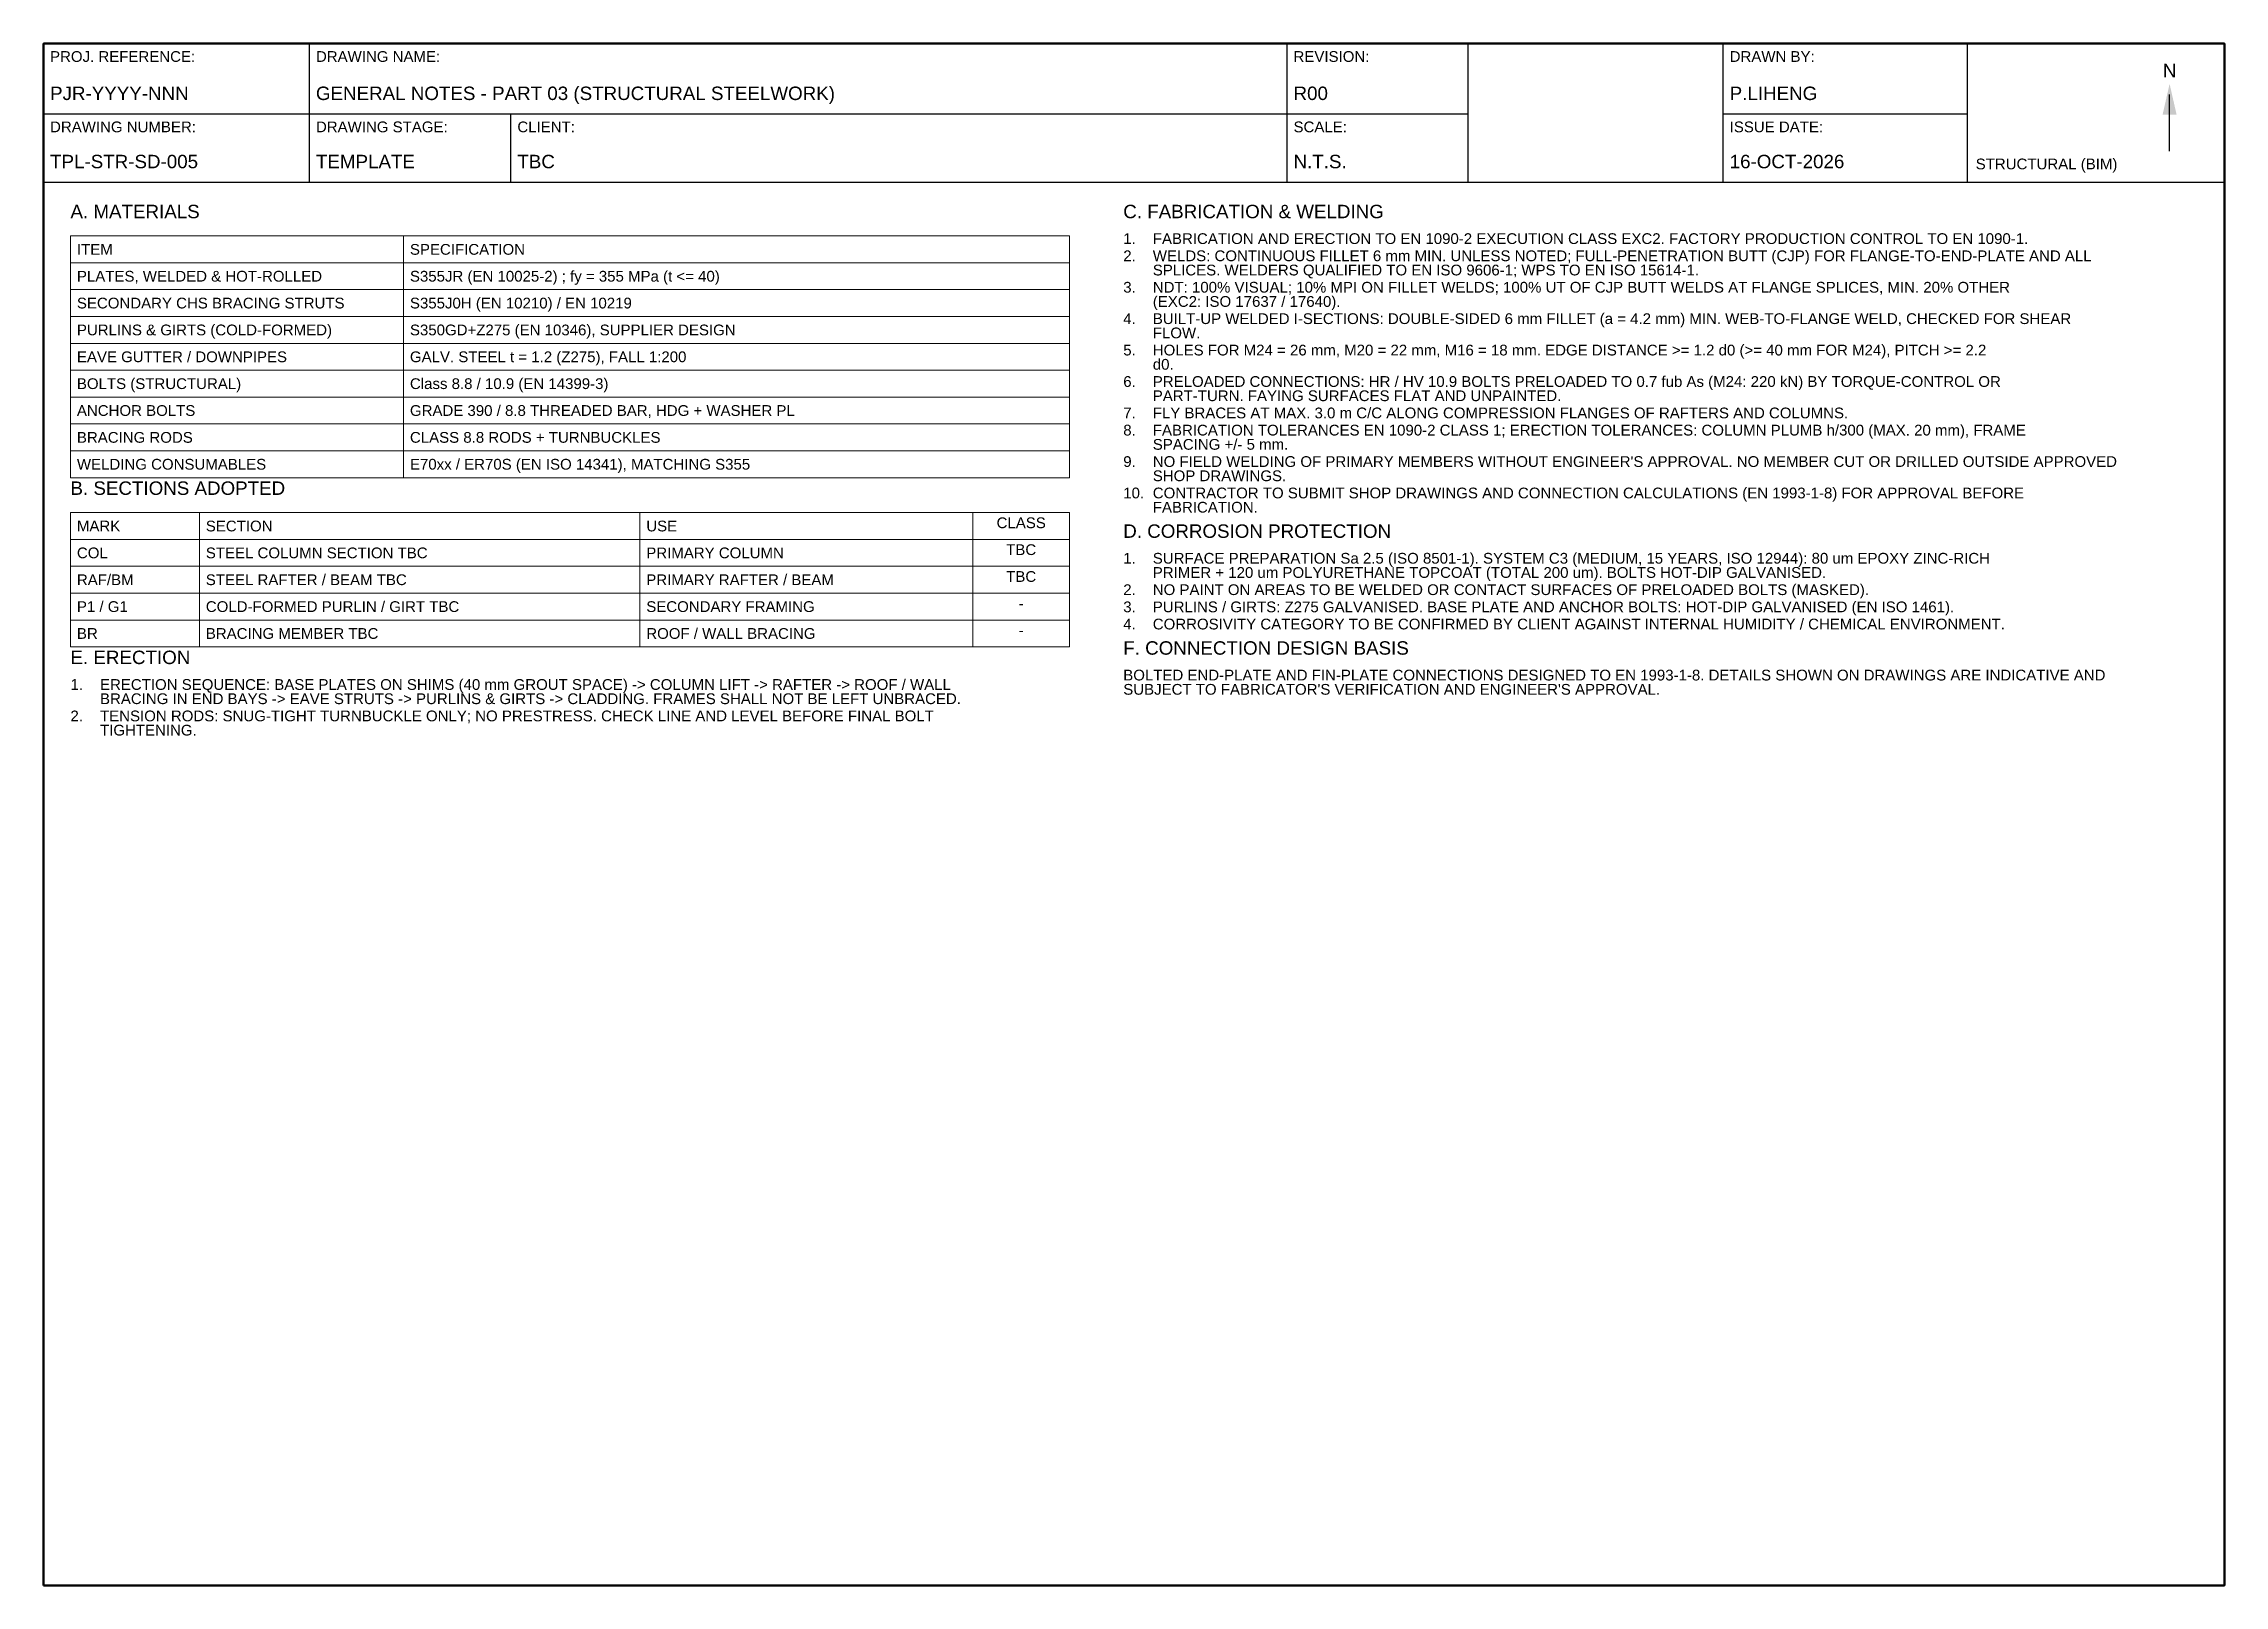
# Model space of a CAD drawing. Header units: millimetres. Extents: x 7 to 413, y 5 to 292.
import ezdxf
from ezdxf.enums import TextEntityAlignment as Align

# ---------------------------------------------------------------- set-up
doc = ezdxf.new("R2010")
doc.units = ezdxf.units.MM
for name, color, linetype, lineweight in [('S-ANNO-TABLE', 7, 'Continuous', 18), ('S-ANNO-TEXT', 7, 'Continuous', 18), ('S-TBLK-BORDER', 7, 'Continuous', 50), ('S-TBLK-LINE', 7, 'Continuous', 25), ('S-TBLK-TEXT', 7, 'Continuous', 18)]:
    doc.layers.add(name, color=color, linetype=linetype, lineweight=lineweight)
doc.styles.add('TEXT_2.0', font='arial.ttf')
doc.styles.add('TEXT_2.5', font='arial.ttf')

# ---------------------------------------------------------------- blocks, each defined once
blk = doc.blocks.new('STR_TITLEBLOCK_A3')
at = {"layer": 'S-TBLK-BORDER'}
blk.add_lwpolyline([(7, 5), (413, 5), (413, 292), (7, 292)], close=True, dxfattribs=at)
at = {"layer": 'S-TBLK-LINE'}
for p, q in [((56.5, 266.2), (56.5, 292)), ((238.5, 266.2), (238.5, 292)), ((272.2, 266.2), (272.2, 292)), ((319.7, 266.2), (319.7, 292)), ((365.2, 266.2), (365.2, 292)), ((402.8, 272), (402.8, 282.5)), ((7, 278.9), (272.2, 278.9)), ((94, 266.2), (94, 278.9)), ((319.7, 278.9), (365.2, 278.9)), ((7, 266.2), (413, 266.2))]:
    blk.add_line(p, q, dxfattribs=at)
blk.add_solid([(401.5, 278.8), (404.1, 278.8), (402.8, 284.5)], dxfattribs=at)
at = {"layer": 'S-TBLK-TEXT', "color": 8, "style": 'TEXT_2.0'}
for s, p in [('PROJ. REFERENCE:', (8.2, 288.6)), ('DRAWING NAME:', (57.7, 288.6)), ('REVISION:', (239.7, 288.6)), ('DRAWN BY:', (320.9, 288.6)), ('DRAWING NUMBER:', (8.2, 275.5)), ('DRAWING STAGE:', (57.7, 275.5)), ('CLIENT:', (95.2, 275.5)), ('SCALE:', (239.7, 275.5)), ('ISSUE DATE:', (320.9, 275.5))]:
    blk.add_text(s, height=2, dxfattribs=at).set_placement(p)
at = {"layer": 'S-TBLK-TEXT', "style": 'TEXT_2.5'}
blk.add_text('N', height=2.5, dxfattribs=at).set_placement((402.8, 287), align=Align.MIDDLE_CENTER)
at = {"layer": 'S-TBLK-TEXT', "style": 'TEXT_2.0'}
blk.add_text('STRUCTURAL (BIM)', height=2, dxfattribs=at).set_placement((366.7, 268.6))
at = {"layer": 'S-TBLK-TEXT', "style": 'TEXT_2.5'}
for tag, p in [('PROJ_REFERENCE', (8.2, 281.5)), ('DRAWING_NAME', (57.7, 281.5)), ('REVISION', (239.7, 281.5)), ('DRAWN_BY', (320.9, 281.5)), ('DRAWING_NUMBER', (8.2, 268.8)), ('DRAWING_STAGE', (57.7, 268.8)), ('CLIENT', (95.2, 268.8)), ('SCALE', (239.7, 268.8)), ('ISSUE_DATE', (320.9, 268.8))]:
    blk.add_attdef(tag, p, '', height=2.5, dxfattribs=at)

msp = doc.modelspace()

# ---------------------------------------------------------------- linework, layer by layer
at = {"layer": 'S-ANNO-TABLE'}
for points in [[(12, 251.2), (74, 251.2), (74, 256.2), (12, 256.2)], [(74, 251.2), (198, 251.2), (198, 256.2), (74, 256.2)], [(12, 246.2), (74, 246.2), (74, 251.2), (12, 251.2)], [(74, 246.2), (198, 246.2), (198, 251.2), (74, 251.2)], [(12, 241.2), (74, 241.2), (74, 246.2), (12, 246.2)], [(74, 241.2), (198, 241.2), (198, 246.2), (74, 246.2)], [(12, 236.2), (74, 236.2), (74, 241.2), (12, 241.2)], [(74, 236.2), (198, 236.2), (198, 241.2), (74, 241.2)], [(12, 231.2), (74, 231.2), (74, 236.2), (12, 236.2)], [(74, 231.2), (198, 231.2), (198, 236.2), (74, 236.2)], [(12, 226.2), (74, 226.2), (74, 231.2), (12, 231.2)], [(74, 226.2), (198, 226.2), (198, 231.2), (74, 231.2)], [(12, 221.2), (74, 221.2), (74, 226.2), (12, 226.2)], [(74, 221.2), (198, 221.2), (198, 226.2), (74, 226.2)], [(12, 216.2), (74, 216.2), (74, 221.2), (12, 221.2)], [(74, 216.2), (198, 216.2), (198, 221.2), (74, 221.2)], [(12, 211.2), (74, 211.2), (74, 216.2), (12, 216.2)], [(74, 211.2), (198, 211.2), (198, 216.2), (74, 216.2)], [(12, 199.7), (36, 199.7), (36, 204.7), (12, 204.7)], [(36, 199.7), (118, 199.7), (118, 204.7), (36, 204.7)], [(118, 199.7), (180, 199.7), (180, 204.7), (118, 204.7)], [(180, 199.7), (198, 199.7), (198, 204.7), (180, 204.7)], [(12, 194.7), (36, 194.7), (36, 199.7), (12, 199.7)], [(36, 194.7), (118, 194.7), (118, 199.7), (36, 199.7)], [(118, 194.7), (180, 194.7), (180, 199.7), (118, 199.7)], [(180, 194.7), (198, 194.7), (198, 199.7), (180, 199.7)], [(12, 189.7), (36, 189.7), (36, 194.7), (12, 194.7)], [(36, 189.7), (118, 189.7), (118, 194.7), (36, 194.7)], [(118, 189.7), (180, 189.7), (180, 194.7), (118, 194.7)], [(180, 189.7), (198, 189.7), (198, 194.7), (180, 194.7)], [(12, 184.7), (36, 184.7), (36, 189.7), (12, 189.7)], [(36, 184.7), (118, 184.7), (118, 189.7), (36, 189.7)], [(118, 184.7), (180, 184.7), (180, 189.7), (118, 189.7)], [(180, 184.7), (198, 184.7), (198, 189.7), (180, 189.7)], [(12, 179.7), (36, 179.7), (36, 184.7), (12, 184.7)], [(36, 179.7), (118, 179.7), (118, 184.7), (36, 184.7)], [(118, 179.7), (180, 179.7), (180, 184.7), (118, 184.7)], [(180, 179.7), (198, 179.7), (198, 184.7), (180, 184.7)]]:
    msp.add_lwpolyline(points, close=True, dxfattribs=at)

# ---------------------------------------------------------------- block references
at = {"layer": 'S-TBLK-LINE'}
msp.add_blockref('STR_TITLEBLOCK_A3', (0, 0), dxfattribs=at).add_auto_attribs({'PROJ_REFERENCE': 'PJR-YYYY-NNN', 'DRAWING_NAME': 'GENERAL NOTES - PART 03 (STRUCTURAL STEELWORK)', 'REVISION': 'R00', 'DRAWN_BY': 'P.LIHENG', 'DRAWING_NUMBER': 'TPL-STR-SD-005', 'DRAWING_STAGE': 'TEMPLATE', 'CLIENT': 'TBC', 'SCALE': 'N.T.S.', 'ISSUE_DATE': '16-OCT-2026'})

# ---------------------------------------------------------------- texts
at = {"layer": 'S-ANNO-TEXT'}
for s, height, style, p in [('A. MATERIALS', 2.5, 'TEXT_2.5', (12, 259.5)), ('C. FABRICATION & WELDING', 2.5, 'TEXT_2.5', (208, 259.5)), ('1.', 2, 'TEXT_2.0', (208, 254.7)), ('FABRICATION AND ERECTION TO EN 1090-2 EXECUTION CLASS EXC2. FACTORY PRODUCTION CONTROL TO EN 1090-1.', 2, 'TEXT_2.0', (213.5, 254.7)), ('ITEM', 2, 'TEXT_2.0', (13.2, 252.7)), ('SPECIFICATION', 2, 'TEXT_2.0', (75.2, 252.7)), ('2.', 2, 'TEXT_2.0', (208, 251.5)), ('WELDS: CONTINUOUS FILLET 6 mm MIN. UNLESS NOTED; FULL-PENETRATION BUTT (CJP) FOR FLANGE-TO-END-PLATE AND ALL', 2, 'TEXT_2.0', (213.5, 251.5)), ('PLATES, WELDED & HOT-ROLLED', 2, 'TEXT_2.0', (13.2, 247.7)), ('S355JR (EN 10025-2) ; fy = 355 MPa (t <= 40)', 2, 'TEXT_2.0', (75.2, 247.7)), ('3.', 2, 'TEXT_2.0', (208, 245.65)), ('SPLICES. WELDERS QUALIFIED TO EN ISO 9606-1; WPS TO EN ISO 15614-1.', 2, 'TEXT_2.0', (213.5, 248.85)), ('NDT: 100% VISUAL; 10% MPI ON FILLET WELDS; 100% UT OF CJP BUTT WELDS AT FLANGE SPLICES, MIN. 20% OTHER', 2, 'TEXT_2.0', (213.5, 245.65)), ('SECONDARY CHS BRACING STRUTS', 2, 'TEXT_2.0', (13.2, 242.7)), ('S355J0H (EN 10210) / EN 10219', 2, 'TEXT_2.0', (75.2, 242.7)), ('(EXC2: ISO 17637 / 17640).', 2, 'TEXT_2.0', (213.5, 243)), ('PURLINS & GIRTS (COLD-FORMED)', 2, 'TEXT_2.0', (13.2, 237.7)), ('S350GD+Z275 (EN 10346), SUPPLIER DESIGN', 2, 'TEXT_2.0', (75.2, 237.7)), ('4.', 2, 'TEXT_2.0', (208, 239.8)), ('BUILT-UP WELDED I-SECTIONS: DOUBLE-SIDED 6 mm FILLET (a = 4.2 mm) MIN. WEB-TO-FLANGE WELD, CHECKED FOR SHEAR', 2, 'TEXT_2.0', (213.5, 239.8)), ('5.', 2, 'TEXT_2.0', (208, 233.95)), ('FLOW.', 2, 'TEXT_2.0', (213.5, 237.15)), ('HOLES FOR M24 = 26 mm, M20 = 22 mm, M16 = 18 mm. EDGE DISTANCE >= 1.2 d0 (>= 40 mm FOR M24), PITCH >= 2.2', 2, 'TEXT_2.0', (213.5, 233.95)), ('EAVE GUTTER / DOWNPIPES', 2, 'TEXT_2.0', (13.2, 232.7)), ('GALV. STEEL t = 1.2 (Z275), FALL 1:200', 2, 'TEXT_2.0', (75.2, 232.7)), ('d0.', 2, 'TEXT_2.0', (213.5, 231.3)), ('BOLTS (STRUCTURAL)', 2, 'TEXT_2.0', (13.2, 227.7)), ('Class 8.8 / 10.9 (EN 14399-3)', 2, 'TEXT_2.0', (75.2, 227.7)), ('6.', 2, 'TEXT_2.0', (208, 228.1)), ('PRELOADED CONNECTIONS: HR / HV 10.9 BOLTS PRELOADED TO 0.7 fub As (M24: 220 kN) BY TORQUE-CONTROL OR', 2, 'TEXT_2.0', (213.5, 228.1)), ('PART-TURN. FAYING SURFACES FLAT AND UNPAINTED.', 2, 'TEXT_2.0', (213.5, 225.45)), ('ANCHOR BOLTS', 2, 'TEXT_2.0', (13.2, 222.7)), ('GRADE 390 / 8.8 THREADED BAR, HDG + WASHER PL', 2, 'TEXT_2.0', (75.2, 222.7)), ('7.', 2, 'TEXT_2.0', (208, 222.25)), ('FLY BRACES AT MAX. 3.0 m C/C ALONG COMPRESSION FLANGES OF RAFTERS AND COLUMNS.', 2, 'TEXT_2.0', (213.5, 222.25)), ('BRACING RODS', 2, 'TEXT_2.0', (13.2, 217.7)), ('CLASS 8.8 RODS + TURNBUCKLES', 2, 'TEXT_2.0', (75.2, 217.7)), ('8.', 2, 'TEXT_2.0', (208, 219.05)), ('FABRICATION TOLERANCES EN 1090-2 CLASS 1; ERECTION TOLERANCES: COLUMN PLUMB h/300 (MAX. 20 mm), FRAME', 2, 'TEXT_2.0', (213.5, 219.05)), ('9.', 2, 'TEXT_2.0', (208, 213.2)), ('SPACING +/- 5 mm.', 2, 'TEXT_2.0', (213.5, 216.4)), ("NO FIELD WELDING OF PRIMARY MEMBERS WITHOUT ENGINEER'S APPROVAL. NO MEMBER CUT OR DRILLED OUTSIDE APPROVED", 2, 'TEXT_2.0', (213.5, 213.2)), ('WELDING CONSUMABLES', 2, 'TEXT_2.0', (13.2, 212.7)), ('E70xx / ER70S (EN ISO 14341), MATCHING S355', 2, 'TEXT_2.0', (75.2, 212.7)), ('SHOP DRAWINGS.', 2, 'TEXT_2.0', (213.5, 210.55)), ('B. SECTIONS ADOPTED', 2.5, 'TEXT_2.5', (12, 208)), ('10.', 2, 'TEXT_2.0', (208, 207.35)), ('CONTRACTOR TO SUBMIT SHOP DRAWINGS AND CONNECTION CALCULATIONS (EN 1993-1-8) FOR APPROVAL BEFORE', 2, 'TEXT_2.0', (213.5, 207.35)), ('MARK', 2, 'TEXT_2.0', (13.2, 201.2)), ('SECTION', 2, 'TEXT_2.0', (37.2, 201.2)), ('USE', 2, 'TEXT_2.0', (119.2, 201.2)), ('FABRICATION.', 2, 'TEXT_2.0', (213.5, 204.7)), ('D. CORROSION PROTECTION', 2.5, 'TEXT_2.5', (208, 200)), ('COL', 2, 'TEXT_2.0', (13.2, 196.2)), ('STEEL COLUMN SECTION TBC', 2, 'TEXT_2.0', (37.2, 196.2)), ('PRIMARY COLUMN', 2, 'TEXT_2.0', (119.2, 196.2)), ('1.', 2, 'TEXT_2.0', (208, 195.2)), ('SURFACE PREPARATION Sa 2.5 (ISO 8501-1). SYSTEM C3 (MEDIUM, 15 YEARS, ISO 12944): 80 um EPOXY ZINC-RICH', 2, 'TEXT_2.0', (213.5, 195.2)), ('RAF/BM', 2, 'TEXT_2.0', (13.2, 191.2)), ('STEEL RAFTER / BEAM TBC', 2, 'TEXT_2.0', (37.2, 191.2)), ('PRIMARY RAFTER / BEAM', 2, 'TEXT_2.0', (119.2, 191.2)), ('2.', 2, 'TEXT_2.0', (208, 189.35)), ('PRIMER + 120 um POLYURETHANE TOPCOAT (TOTAL 200 um). BOLTS HOT-DIP GALVANISED.', 2, 'TEXT_2.0', (213.5, 192.55)), ('NO PAINT ON AREAS TO BE WELDED OR CONTACT SURFACES OF PRELOADED BOLTS (MASKED).', 2, 'TEXT_2.0', (213.5, 189.35)), ('P1 / G1', 2, 'TEXT_2.0', (13.2, 186.2)), ('COLD-FORMED PURLIN / GIRT TBC', 2, 'TEXT_2.0', (37.2, 186.2)), ('SECONDARY FRAMING', 2, 'TEXT_2.0', (119.2, 186.2)), ('3.', 2, 'TEXT_2.0', (208, 186.15)), ('PURLINS / GIRTS: Z275 GALVANISED. BASE PLATE AND ANCHOR BOLTS: HOT-DIP GALVANISED (EN ISO 1461).', 2, 'TEXT_2.0', (213.5, 186.15)), ('BR', 2, 'TEXT_2.0', (13.2, 181.2)), ('BRACING MEMBER TBC', 2, 'TEXT_2.0', (37.2, 181.2)), ('ROOF / WALL BRACING', 2, 'TEXT_2.0', (119.2, 181.2)), ('4.', 2, 'TEXT_2.0', (208, 182.95)), ('CORROSIVITY CATEGORY TO BE CONFIRMED BY CLIENT AGAINST INTERNAL HUMIDITY / CHEMICAL ENVIRONMENT.', 2, 'TEXT_2.0', (213.5, 182.95)), ('E. ERECTION', 2.5, 'TEXT_2.5', (12, 176.5)), ('F. CONNECTION DESIGN BASIS', 2.5, 'TEXT_2.5', (208, 178.25)), ('BOLTED END-PLATE AND FIN-PLATE CONNECTIONS DESIGNED TO EN 1993-1-8. DETAILS SHOWN ON DRAWINGS ARE INDICATIVE AND', 2, 'TEXT_2.0', (208, 173.45)), ('1.', 2, 'TEXT_2.0', (12, 171.7)), ('ERECTION SEQUENCE: BASE PLATES ON SHIMS (40 mm GROUT SPACE) -> COLUMN LIFT -> RAFTER -> ROOF / WALL', 2, 'TEXT_2.0', (17.5, 171.7)), ('BRACING IN END BAYS -> EAVE STRUTS -> PURLINS & GIRTS -> CLADDING. FRAMES SHALL NOT BE LEFT UNBRACED.', 2, 'TEXT_2.0', (17.5, 169.05)), ("SUBJECT TO FABRICATOR'S VERIFICATION AND ENGINEER'S APPROVAL.", 2, 'TEXT_2.0', (208, 170.8)), ('2.', 2, 'TEXT_2.0', (12, 165.85)), ('TENSION RODS: SNUG-TIGHT TURNBUCKLE ONLY; NO PRESTRESS. CHECK LINE AND LEVEL BEFORE FINAL BOLT', 2, 'TEXT_2.0', (17.5, 165.85)), ('TIGHTENING.', 2, 'TEXT_2.0', (17.5, 163.2))]:
    msp.add_text(s, height=height, dxfattribs=dict(at, style=style)).set_placement(p)
at = {"layer": 'S-ANNO-TEXT', "style": 'TEXT_2.0'}
for s, p in [('CLASS', (189, 201.2)), ('TBC', (189, 196.2)), ('TBC', (189, 191.2)), ('-', (189, 186.2)), ('-', (189, 181.2))]:
    msp.add_text(s, height=2, dxfattribs=at).set_placement(p, align=Align.BOTTOM_CENTER)

doc.saveas('drawing.dxf')
